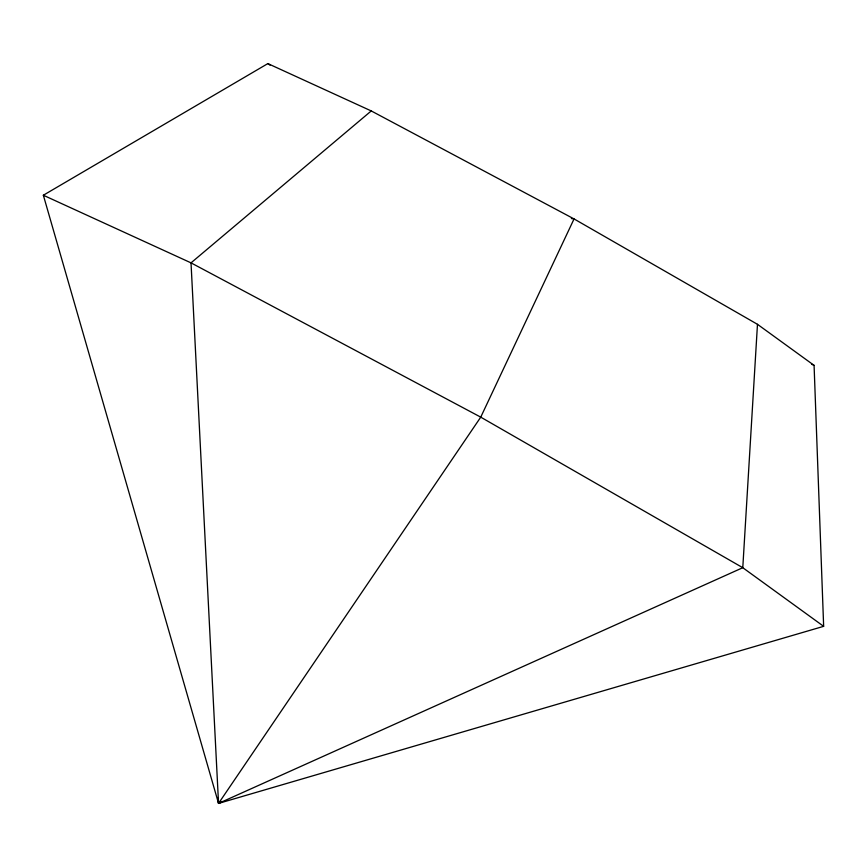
<?xml version="1.0" encoding="UTF-8"?>
<svg xmlns="http://www.w3.org/2000/svg" width="867" height="867" viewBox="0 0 867 867"><rect width="100%" height="100%" fill="white"/><g stroke="black" fill="none" stroke-linecap="round" stroke-linejoin="round"><path stroke-width="1.3" d="M757.476 324.312L742.781 567.701L823.65 626.332L218.549 803.406L43.35 195.238L267.87 63.594L371.249 110.933L574.052 218.928L757.476 324.312L814.08 365.354L823.65 626.332M217.628 798.073L218.549 803.406L480.741 417.146L574.052 218.928L571.396 218.571M371.249 110.933L191.022 262.864L218.549 803.406L742.781 567.701L480.741 417.146L191.022 262.864L43.35 195.238M218.549 803.406L222.125 801.487M811.62 364.227L814.08 365.354M267.87 63.594L270.049 65.166"/></g></svg>
